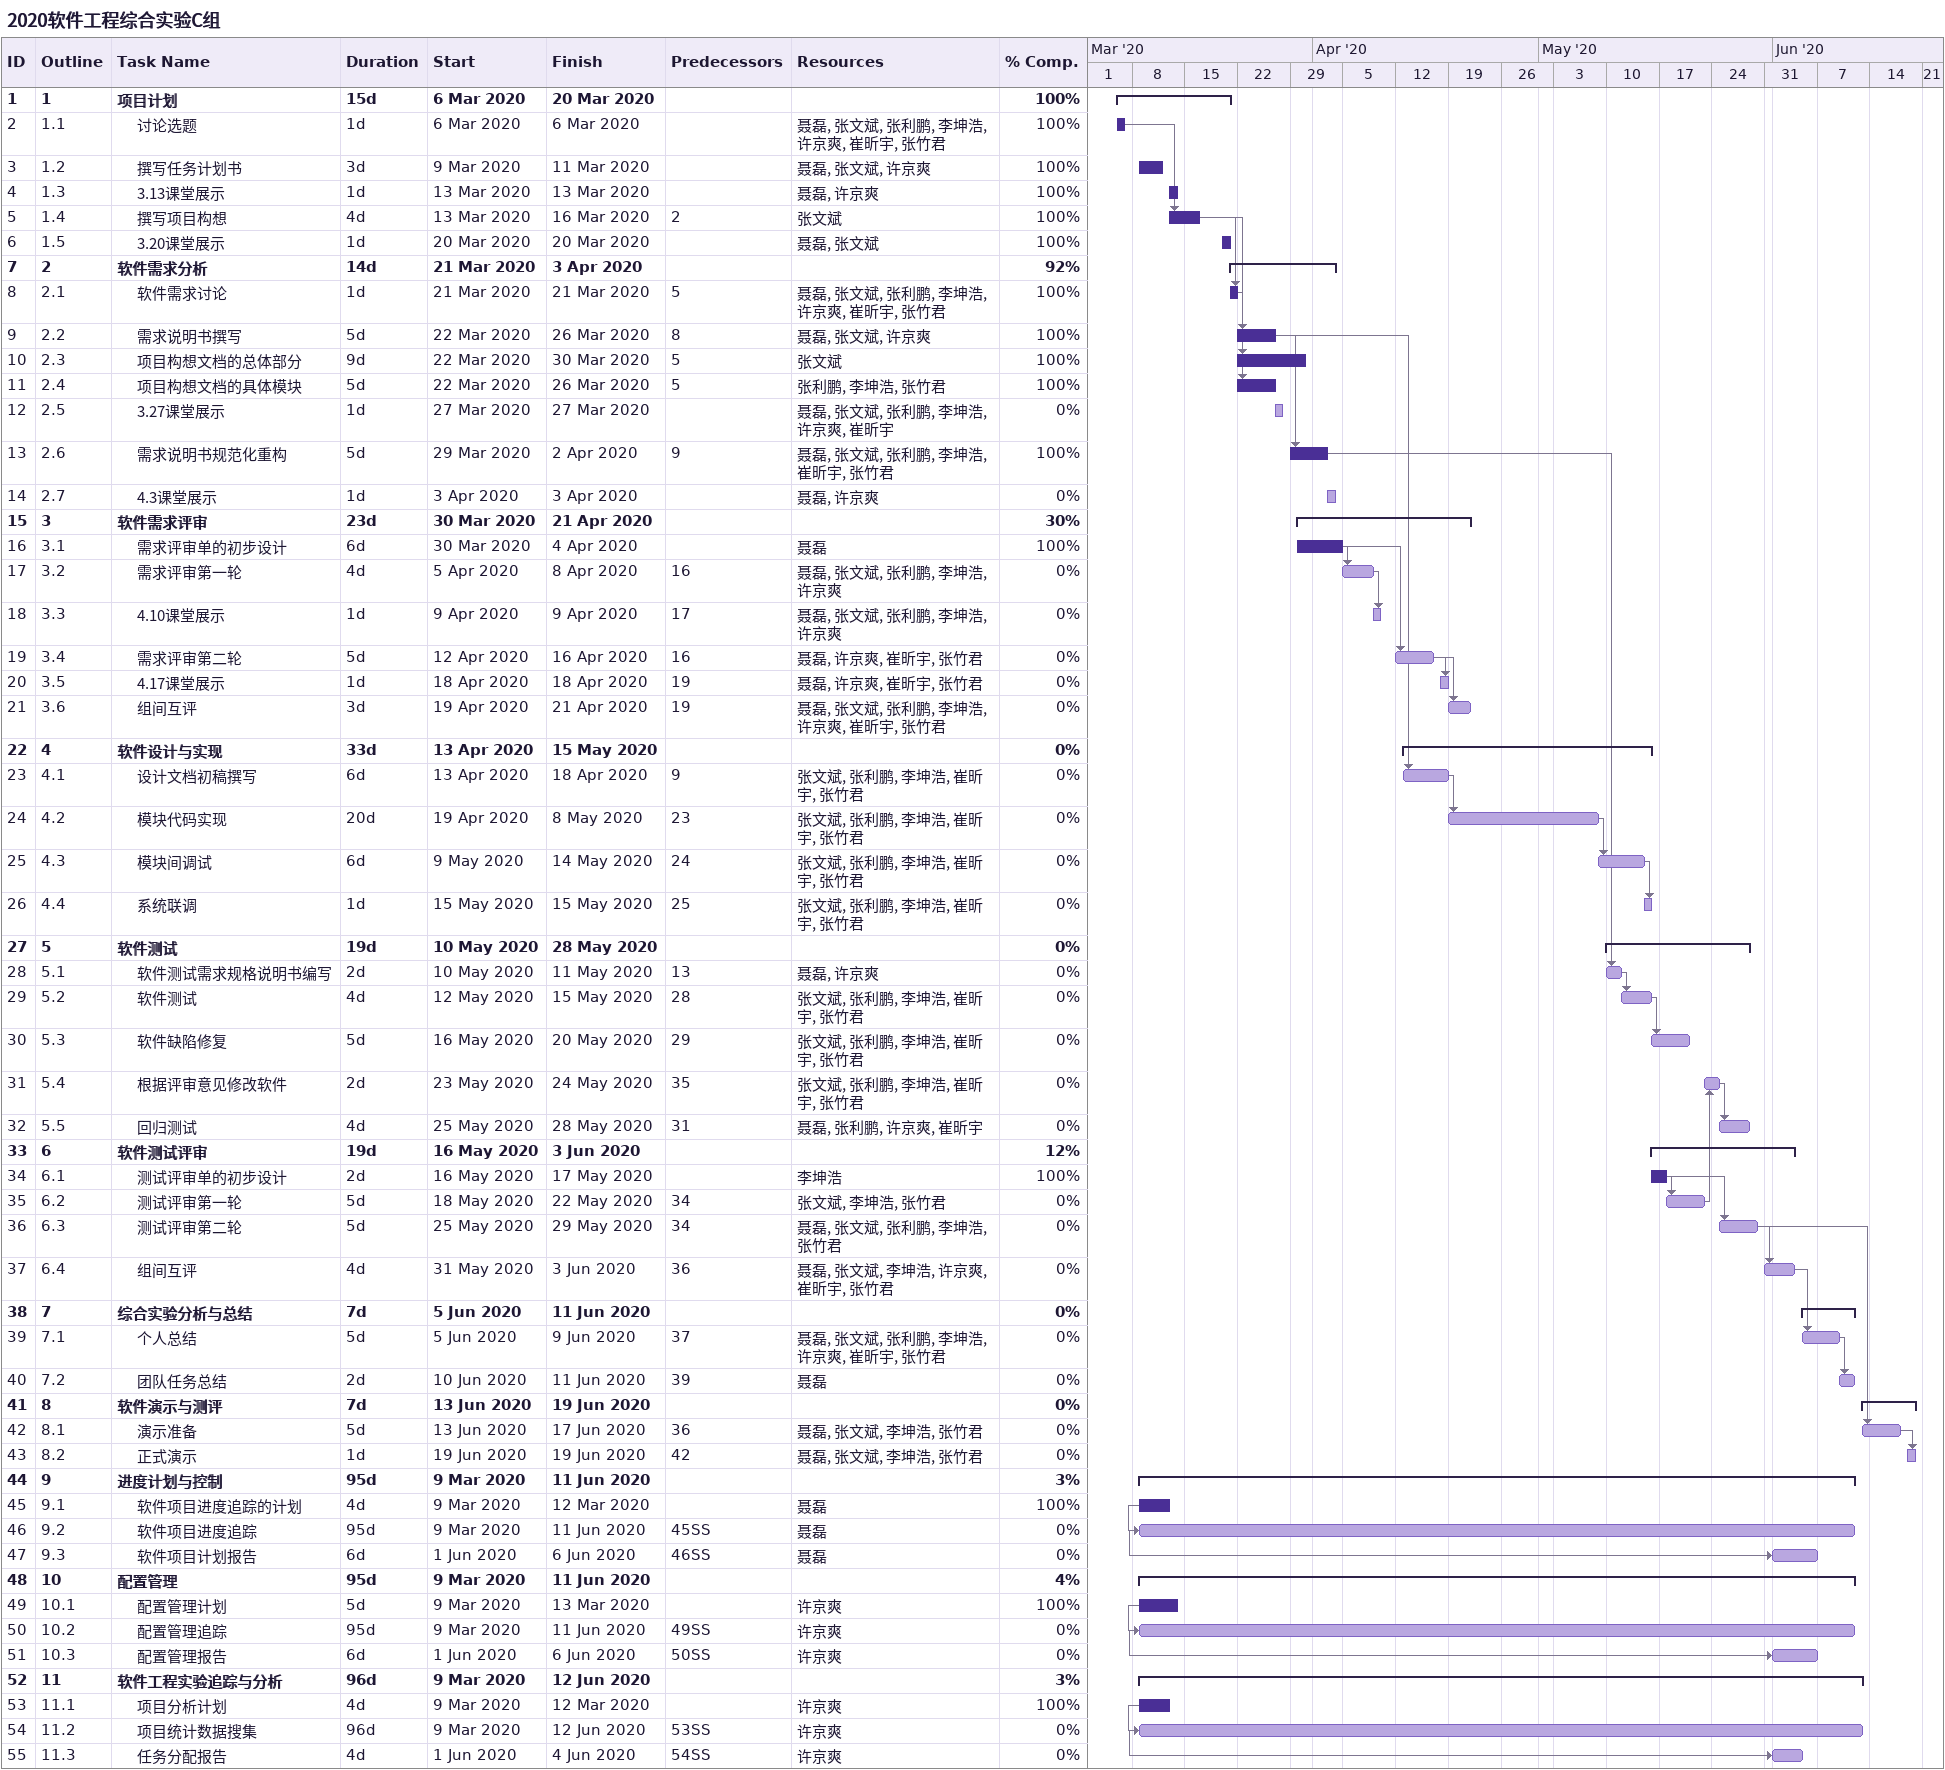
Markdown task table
2020软件工程综合实验C组

| ID | WBS | Task | Duration | Start | Finish | Predecessors | Resources | % complete |
|---|---|---|---|---|---|---|---|---|
| 1 | 1 | **项目计划** | 15d | 2020-03-06 | 2020-03-20 |  |  | 100 |
| 2 | 1.1 | 讨论选题 | 1d | 2020-03-06 | 2020-03-06 |  | 聂磊, 张文斌, 张利鹏, 李坤浩, 许京爽, 崔昕宇, 张竹君 | 100 |
| 3 | 1.2 | 撰写任务计划书 | 3d | 2020-03-09 | 2020-03-11 |  | 聂磊, 张文斌, 许京爽 | 100 |
| 4 | 1.3 | 3.13课堂展示 | 1d | 2020-03-13 | 2020-03-13 |  | 聂磊, 许京爽 | 100 |
| 5 | 1.4 | 撰写项目构想 | 4d | 2020-03-13 | 2020-03-16 | 2 | 张文斌 | 100 |
| 6 | 1.5 | 3.20课堂展示 | 1d | 2020-03-20 | 2020-03-20 |  | 聂磊, 张文斌 | 100 |
| 7 | 2 | **软件需求分析** | 14d | 2020-03-21 | 2020-04-03 |  |  | 92 |
| 8 | 2.1 | 软件需求讨论 | 1d | 2020-03-21 | 2020-03-21 | 5 | 聂磊, 张文斌, 张利鹏, 李坤浩, 许京爽, 崔昕宇, 张竹君 | 100 |
| 9 | 2.2 | 需求说明书撰写 | 5d | 2020-03-22 | 2020-03-26 | 8 | 聂磊, 张文斌, 许京爽 | 100 |
| 10 | 2.3 | 项目构想文档的总体部分 | 9d | 2020-03-22 | 2020-03-30 | 5 | 张文斌 | 100 |
| 11 | 2.4 | 项目构想文档的具体模块 | 5d | 2020-03-22 | 2020-03-26 | 5 | 张利鹏, 李坤浩, 张竹君 | 100 |
| 12 | 2.5 | 3.27课堂展示 | 1d | 2020-03-27 | 2020-03-27 |  | 聂磊, 张文斌, 张利鹏, 李坤浩, 许京爽, 崔昕宇 | 0 |
| 13 | 2.6 | 需求说明书规范化重构 | 5d | 2020-03-29 | 2020-04-02 | 9 | 聂磊, 张文斌, 张利鹏, 李坤浩, 崔昕宇, 张竹君 | 100 |
| 14 | 2.7 | 4.3课堂展示 | 1d | 2020-04-03 | 2020-04-03 |  | 聂磊, 许京爽 | 0 |
| 15 | 3 | **软件需求评审** | 23d | 2020-03-30 | 2020-04-21 |  |  | 30 |
| 16 | 3.1 | 需求评审单的初步设计 | 6d | 2020-03-30 | 2020-04-04 |  | 聂磊 | 100 |
| 17 | 3.2 | 需求评审第一轮 | 4d | 2020-04-05 | 2020-04-08 | 16 | 聂磊, 张文斌, 张利鹏, 李坤浩, 许京爽 | 0 |
| 18 | 3.3 | 4.10课堂展示 | 1d | 2020-04-09 | 2020-04-09 | 17 | 聂磊, 张文斌, 张利鹏, 李坤浩, 许京爽 | 0 |
| 19 | 3.4 | 需求评审第二轮 | 5d | 2020-04-12 | 2020-04-16 | 16 | 聂磊, 许京爽, 崔昕宇, 张竹君 | 0 |
| 20 | 3.5 | 4.17课堂展示 | 1d | 2020-04-18 | 2020-04-18 | 19 | 聂磊, 许京爽, 崔昕宇, 张竹君 | 0 |
| 21 | 3.6 | 组间互评 | 3d | 2020-04-19 | 2020-04-21 | 19 | 聂磊, 张文斌, 张利鹏, 李坤浩, 许京爽, 崔昕宇, 张竹君 | 0 |
| 22 | 4 | **软件设计与实现** | 33d | 2020-04-13 | 2020-05-15 |  |  | 0 |
| 23 | 4.1 | 设计文档初稿撰写 | 6d | 2020-04-13 | 2020-04-18 | 9 | 张文斌, 张利鹏, 李坤浩, 崔昕宇, 张竹君 | 0 |
| 24 | 4.2 | 模块代码实现 | 20d | 2020-04-19 | 2020-05-08 | 23 | 张文斌, 张利鹏, 李坤浩, 崔昕宇, 张竹君 | 0 |
| 25 | 4.3 | 模块间调试 | 6d | 2020-05-09 | 2020-05-14 | 24 | 张文斌, 张利鹏, 李坤浩, 崔昕宇, 张竹君 | 0 |
| 26 | 4.4 | 系统联调 | 1d | 2020-05-15 | 2020-05-15 | 25 | 张文斌, 张利鹏, 李坤浩, 崔昕宇, 张竹君 | 0 |
| 27 | 5 | **软件测试** | 19d | 2020-05-10 | 2020-05-28 |  |  | 0 |
| 28 | 5.1 | 软件测试需求规格说明书编写 | 2d | 2020-05-10 | 2020-05-11 | 13 | 聂磊, 许京爽 | 0 |
| 29 | 5.2 | 软件测试 | 4d | 2020-05-12 | 2020-05-15 | 28 | 张文斌, 张利鹏, 李坤浩, 崔昕宇, 张竹君 | 0 |
| 30 | 5.3 | 软件缺陷修复 | 5d | 2020-05-16 | 2020-05-20 | 29 | 张文斌, 张利鹏, 李坤浩, 崔昕宇, 张竹君 | 0 |
| 31 | 5.4 | 根据评审意见修改软件 | 2d | 2020-05-23 | 2020-05-24 | 35 | 张文斌, 张利鹏, 李坤浩, 崔昕宇, 张竹君 | 0 |
| 32 | 5.5 | 回归测试 | 4d | 2020-05-25 | 2020-05-28 | 31 | 聂磊, 张利鹏, 许京爽, 崔昕宇 | 0 |
| 33 | 6 | **软件测试评审** | 19d | 2020-05-16 | 2020-06-03 |  |  | 12 |
| 34 | 6.1 | 测试评审单的初步设计 | 2d | 2020-05-16 | 2020-05-17 |  | 李坤浩 | 100 |
| 35 | 6.2 | 测试评审第一轮 | 5d | 2020-05-18 | 2020-05-22 | 34 | 张文斌, 李坤浩, 张竹君 | 0 |
| 36 | 6.3 | 测试评审第二轮 | 5d | 2020-05-25 | 2020-05-29 | 34 | 聂磊, 张文斌, 张利鹏, 李坤浩, 张竹君 | 0 |
| 37 | 6.4 | 组间互评 | 4d | 2020-05-31 | 2020-06-03 | 36 | 聂磊, 张文斌, 李坤浩, 许京爽, 崔昕宇, 张竹君 | 0 |
| 38 | 7 | **综合实验分析与总结** | 7d | 2020-06-05 | 2020-06-11 |  |  | 0 |
| 39 | 7.1 | 个人总结 | 5d | 2020-06-05 | 2020-06-09 | 37 | 聂磊, 张文斌, 张利鹏, 李坤浩, 许京爽, 崔昕宇, 张竹君 | 0 |
| 40 | 7.2 | 团队任务总结 | 2d | 2020-06-10 | 2020-06-11 | 39 | 聂磊 | 0 |
| 41 | 8 | **软件演示与测评** | 7d | 2020-06-13 | 2020-06-19 |  |  | 0 |
| 42 | 8.1 | 演示准备 | 5d | 2020-06-13 | 2020-06-17 | 36 | 聂磊, 张文斌, 李坤浩, 张竹君 | 0 |
| 43 | 8.2 | 正式演示 | 1d | 2020-06-19 | 2020-06-19 | 42 | 聂磊, 张文斌, 李坤浩, 张竹君 | 0 |
| 44 | 9 | **进度计划与控制** | 95d | 2020-03-09 | 2020-06-11 |  |  | 3 |
| 45 | 9.1 | 软件项目进度追踪的计划 | 4d | 2020-03-09 | 2020-03-12 |  | 聂磊 | 100 |
| 46 | 9.2 | 软件项目进度追踪 | 95d | 2020-03-09 | 2020-06-11 | 45SS | 聂磊 | 0 |
| 47 | 9.3 | 软件项目计划报告 | 6d | 2020-06-01 | 2020-06-06 | 46SS | 聂磊 | 0 |
| 48 | 10 | **配置管理** | 95d | 2020-03-09 | 2020-06-11 |  |  | 4 |
| 49 | 10.1 | 配置管理计划 | 5d | 2020-03-09 | 2020-03-13 |  | 许京爽 | 100 |
| 50 | 10.2 | 配置管理追踪 | 95d | 2020-03-09 | 2020-06-11 | 49SS | 许京爽 | 0 |
| 51 | 10.3 | 配置管理报告 | 6d | 2020-06-01 | 2020-06-06 | 50SS | 许京爽 | 0 |
| 52 | 11 | **软件工程实验追踪与分析** | 96d | 2020-03-09 | 2020-06-12 |  |  | 3 |
| 53 | 11.1 | 项目分析计划 | 4d | 2020-03-09 | 2020-03-12 |  | 许京爽 | 100 |
| 54 | 11.2 | 项目统计数据搜集 | 96d | 2020-03-09 | 2020-06-12 | 53SS | 许京爽 | 0 |
| 55 | 11.3 | 任务分配报告 | 4d | 2020-06-01 | 2020-06-04 | 54SS | 许京爽 | 0 |
